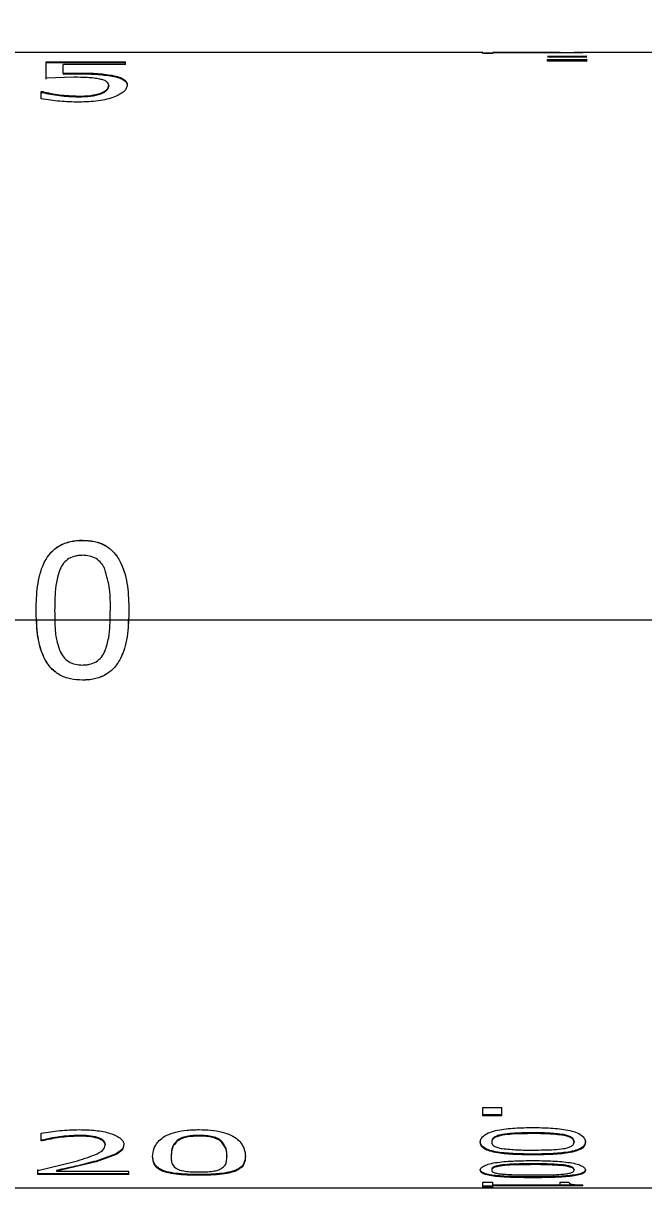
# Model space of a CAD drawing. Header units: millimetres. Extents: x 2 to 278, y 1 to 215.
# Drawn here: x 125.83 to 130.55, y 151.97 to 160.93 of the extents above; entities that cross this region are included whole.
import ezdxf

# ---------------------------------------------------------------- set-up
doc = ezdxf.new("R2010")
doc.units = ezdxf.units.MM
doc.linetypes.add('CENTERX2', pattern=[20.32, 12.7, -2.54, 2.54, -2.54])
doc.styles.add('SLDTEXTSTYLE0', font='TXT', dxfattribs={"width": 0.75})
doc.dimstyles.new('SLDDIMSTYLE0', dxfattribs={"dimtxt": 2.116667, "dimasz": 3.175, "dimexe": 0, "dimexo": 0.0625, "dimgap": 0.529167, "dimtad": 0, "dimtih": 1, "dimtoh": 1, "dimdec": 1, "dimlfac": 2, "dimrnd": 1e-09, "dimzin": 12, "dimdsep": 46, "dimtxsty": 'SLDTEXTSTYLE0', "dimsah": 1, "dimcen": 0, "dimadec": 0, "dimazin": 3, "dimtfac": 1, "dimtdec": 1, "dimtofl": 0, "dimtmove": 0, "dimatfit": 3, "dimfxl": 1, "dimfrac": 2, "dimtolj": 1, "dimtzin": 12, "dimarcsym": 0})
doc.dimstyles.new('SLDDIMSTYLE2', dxfattribs={"dimtxt": 2.116667, "dimasz": 3.175, "dimexe": 0, "dimexo": 0.0625, "dimgap": 0.529167, "dimtad": 0, "dimtih": 1, "dimtoh": 1, "dimdec": 1, "dimlfac": 2, "dimrnd": 1e-09, "dimzin": 12, "dimdsep": 46, "dimtxsty": 'SLDTEXTSTYLE0', "dimsah": 1, "dimcen": 0.09, "dimadec": 0, "dimazin": 3, "dimtfac": 1, "dimtdec": 1, "dimtofl": 0, "dimtmove": 0, "dimatfit": 3, "dimfxl": 1, "dimfrac": 2, "dimtolj": 1, "dimtzin": 12, "dimarcsym": 0})

# ---------------------------------------------------------------- blocks, each defined once
blk = doc.blocks.new('_D_11')
at = {"color": 7, "linetype": 'Continuous', "lineweight": 0}
for p, q in [((85.419, 169.0861), (88.5973, 169.0861)), ((91.1373, 169.0861), (99.4456, 169.0861)), ((101.9856, 169.0861), (167.0986, 169.0861)), ((165.3206, 169.0861), (165.3206, 160.1785)), ((161.442, 156.3861), (160.7982, 156.3861)), ((160.7982, 156.3861), (160.7982, 153.023)), ((169.1992, 156.3861), (169.843, 156.3861)), ((169.843, 156.3861), (169.843, 153.023)), ((160.7982, 153.023), (161.442, 153.023)), ((169.843, 153.023), (169.1992, 153.023)), ((165.3206, 143.6861), (165.3206, 152.5938)), ((85.419, 143.6861), (167.0986, 143.6861))]:
    blk.add_line(p, q, dxfattribs=at)
at = {"color": 7, "linetype": 'Continuous', "lineweight": 18}
for points in [[(165.3206, 169.0861), (164.8126, 165.9111), (165.8286, 165.9111)], [(165.3206, 143.6861), (165.8286, 146.8611), (164.8126, 146.8611)]]:
    blk.add_solid(points, dxfattribs=at)
at = {"color": 7, "linetype": 'Continuous', "lineweight": 18, "char_height": 2.11667, "attachment_point": 1, "style": 'SLDTEXTSTYLE0'}
for s, insert in [('50.8mm', (159.9387, 159.5439)), ('2.00in', (161.442, 155.7515))]:
    blk.add_mtext(s, dxfattribs=dict(at, insert=insert))
blk = doc.blocks.new('_D_12')
at = {"color": 7, "linetype": 'Continuous', "lineweight": 0}
for p, q in [((91.5416, 158.3446), (112.8945, 183.346)), ((112.8945, 183.346), (116.7045, 183.346))]:
    blk.add_line(p, q, dxfattribs=at)
at = {"color": 7, "linetype": 'Continuous', "lineweight": 18}
blk.add_solid([(91.5416, 158.3446), (93.9899, 160.4289), (93.2173, 161.0888)], dxfattribs=at)
at = {"color": 7, "linetype": 'Continuous', "lineweight": 18, "attachment_point": 1, "style": 'SLDTEXTSTYLE0'}
for s, insert, char_height in [('CBORE FOR M6 [1/4-20]', (117.4982, 184.3921), 2.116667), ('MOUNTING CAP SCREW', (117.4982, 181.029), 2.116667), ('2 PLACES', (117.4982, 177.6658), 2.11667)]:
    blk.add_mtext(s, dxfattribs=dict(at, insert=insert, char_height=char_height))

msp = doc.modelspace()

# ---------------------------------------------------------------- linework, layer by layer
at = {"color": 7, "linetype": 'Continuous', "lineweight": 18}
for p, q in [((129.3262, 160.7041), (124.4404, 160.7041)), ((129.3262, 160.6965), (129.3262, 160.7041)), ((129.3262, 160.7016), (129.4033, 160.7016)), ((129.4033, 160.6978), (129.3262, 160.6978)), ((129.4033, 160.6965), (129.3262, 160.6965)), ((129.9146, 160.7041), (129.4033, 160.7041)), ((129.4033, 160.7041), (129.9146, 160.7041)), ((129.4033, 160.7041), (129.4033, 160.7029)), ((129.4033, 160.6965), (129.4033, 160.7029)), ((130.0882, 160.7029), (129.4033, 160.7029)), ((129.8181, 160.6772), (130.1171, 160.6797)), ((129.8181, 160.6709), (130.1171, 160.6733)), ((130.1171, 160.6658), (129.8181, 160.6688)), ((129.8181, 160.6514), (130.1171, 160.6549)), ((129.8181, 160.6399), (129.8181, 160.6514)), ((129.8181, 160.6451), (130.1171, 160.6486)), ((129.9146, 160.7041), (129.9146, 160.7029)), ((133.3323, 160.7041), (130.0241, 160.7041)), ((130.0882, 160.7029), (130.0882, 160.704)), ((130.1171, 160.6359), (130.1171, 160.6549)), ((126.0009, 160.6347), (126.6053, 160.6347)), ((126.0009, 160.5091), (126.0009, 160.6347)), ((126.0009, 160.6284), (126.6053, 160.6284)), ((126.1295, 160.5474), (126.1295, 160.6125)), ((126.6053, 160.6125), (126.1295, 160.6125)), ((126.6053, 160.6125), (126.6053, 160.6347)), ((130.1171, 160.6359), (129.8181, 160.6399)), ((126.2107, 160.5166), (126.0009, 160.5091)), ((126.0009, 160.503), (126.0009, 160.5091)), ((126.1295, 160.5474), (126.1295, 160.5413)), ((126.2432, 160.5489), (126.2432, 160.5428)), ((126.503, 160.5315), (126.503, 160.5254)), ((125.9623, 160.4069), (125.9717, 160.4069)), ((125.9623, 160.3515), (125.9623, 160.4069)), ((125.9623, 160.401), (125.9717, 160.401)), ((125.9717, 160.4069), (125.9717, 160.401)), ((126.2454, 160.3732), (126.2454, 160.3673)), ((126.417, 160.3966), (126.417, 160.3907)), ((126.4767, 160.4554), (126.4767, 160.4494)), ((126.6182, 160.4557), (126.6182, 160.4497)), ((126.2774, 156.994), (126.2774, 156.9931)), ((125.9237, 156.4617), (125.9237, 156.4616)), ((126.0652, 156.4616), (126.0652, 156.4617)), ((126.4896, 156.4628), (126.4896, 156.4629)), ((126.631, 156.4629), (126.631, 156.4628)), ((126.2774, 155.9295), (126.2774, 155.9301)), ((129.3262, 152.6785), (129.4709, 152.6785)), ((129.3262, 152.6158), (129.3262, 152.6785)), ((129.4709, 152.6158), (129.4709, 152.6785)), ((129.4709, 152.6214), (129.3262, 152.6214)), ((129.4709, 152.6158), (129.3262, 152.6158)), ((125.9623, 152.4234), (125.9623, 152.4823)), ((125.9693, 152.4293), (125.9623, 152.4293)), ((125.9693, 152.4234), (125.9623, 152.4234)), ((125.9693, 152.4293), (125.9693, 152.4234)), ((126.2496, 152.4658), (126.2496, 152.4601)), ((126.9928, 152.4224), (126.9928, 152.4165)), ((127.1648, 152.4658), (127.1648, 152.4601)), ((127.3356, 152.4228), (127.3356, 152.417)), ((129.3069, 152.4141), (129.3069, 152.42)), ((129.3937, 152.42), (129.3937, 152.4141)), ((129.476, 152.4725), (129.476, 152.4668)), ((129.7067, 152.485), (129.7067, 152.4792)), ((129.94, 152.4723), (129.94, 152.4665)), ((130.0207, 152.42), (130.0207, 152.4141)), ((130.1075, 152.4141), (130.1075, 152.42)), ((126.5334, 152.3266), (126.3815, 152.271)), ((126.5334, 152.3206), (126.3815, 152.265)), ((126.451, 152.3982), (126.451, 152.3923)), ((126.5334, 152.3266), (126.5334, 152.3206)), ((126.5925, 152.3998), (126.5925, 152.394)), ((129.7076, 152.3177), (129.7076, 152.3236)), ((125.9366, 152.1999), (126.2191, 152.2674)), ((126.3815, 152.265), (126.0802, 152.1937)), ((126.3815, 152.271), (126.3815, 152.265)), ((126.8111, 152.3045), (126.8111, 152.3105)), ((126.9526, 152.3105), (126.9526, 152.3045)), ((127.377, 152.3109), (127.377, 152.3049)), ((127.5184, 152.3049), (127.5184, 152.3109)), ((129.476, 152.2411), (129.476, 152.235)), ((129.7067, 152.2493), (129.7067, 152.2433)), ((129.94, 152.241), (129.94, 152.2349)), ((125.9366, 152.1995), (125.9366, 152.206)), ((125.9366, 152.1675), (125.9366, 152.1999)), ((126.631, 152.1737), (125.9366, 152.1737)), ((126.631, 152.1675), (125.9366, 152.1675)), ((126.0802, 152.1998), (126.0802, 152.1937)), ((126.0802, 152.1937), (126.631, 152.1937)), ((126.631, 152.1675), (126.631, 152.1937)), ((127.1648, 152.1621), (127.1648, 152.1683)), ((129.3069, 152.2012), (129.3069, 152.2074)), ((129.3937, 152.2074), (129.3937, 152.2012)), ((129.7076, 152.1438), (129.7076, 152.15)), ((130.0207, 152.2074), (130.0207, 152.2012)), ((130.1075, 152.2012), (130.1075, 152.2074)), ((124.2462, 152.0681), (133.3323, 152.0681)), ((129.3262, 152.1094), (129.4033, 152.1094)), ((129.3262, 152.0724), (129.3262, 152.1094)), ((129.4033, 152.0787), (129.3262, 152.0787)), ((129.4033, 152.0724), (129.3262, 152.0724)), ((129.4033, 152.0908), (129.4033, 152.1094)), ((129.4033, 152.0908), (129.9146, 152.0908)), ((130.0882, 152.0884), (129.4033, 152.0884)), ((129.4033, 152.082), (129.4033, 152.0884)), ((129.4033, 152.0724), (129.4033, 152.082)), ((130.0882, 152.082), (129.4033, 152.082)), ((129.9146, 152.1094), (129.9821, 152.1094)), ((129.9146, 152.0908), (129.9146, 152.1094)), ((130.0882, 152.082), (130.0882, 152.089))]:
    msp.add_line(p, q, dxfattribs=at)
at = {"color": 7, "linetype": 'CENTERX2', "lineweight": 18}
msp.add_line((151.124, 156.3861), (53.7628, 156.3861), dxfattribs=at)
at = {"color": 7, "linetype": 'Continuous', "lineweight": 18}
for points, knots in [([(130.003, 160.704), (130.0078, 160.7041), (130.0172, 160.7041), (130.0377, 160.7041), (130.0621, 160.7041), (130.0795, 160.7041), (130.0882, 160.704)], [0, 0, 0, 0, 0.255248, 0.499878, 0.749676, 1, 1, 1, 1]), ([(126.1295, 160.5474), (126.1484, 160.5478), (126.1862, 160.5487), (126.2242, 160.5488), (126.2432, 160.5489)], [0, 0, 0, 0, 0.499995, 1, 1, 1, 1]), ([(126.1295, 160.5413), (126.1484, 160.5417), (126.1862, 160.5426), (126.2242, 160.5427), (126.2432, 160.5428)], [0, 0, 0, 0, 0.499993, 1, 1, 1, 1]), ([(126.409, 160.5025), (126.3943, 160.5052), (126.3648, 160.5107), (126.297, 160.5156), (126.2452, 160.5162), (126.2107, 160.5166)], [0, 0, 0, 0, 0.249715, 0.499736, 1, 1, 1, 1]), ([(126.2432, 160.5489), (126.2891, 160.5488), (126.3807, 160.5485), (126.4623, 160.5372), (126.503, 160.5315)], [0, 0, 0, 0, 0.501299, 1, 1, 1, 1]), ([(126.2432, 160.5428), (126.2891, 160.5426), (126.3806, 160.5424), (126.4623, 160.5311), (126.503, 160.5254)], [0, 0, 0, 0, 0.50135, 1, 1, 1, 1]), ([(126.4767, 160.4554), (126.4745, 160.4647), (126.4713, 160.4788), (126.4418, 160.4943), (126.4199, 160.4998), (126.409, 160.5025)], [0, 0, 0, 0, 0.4991247, 0.7496402, 1, 1, 1, 1]), ([(126.503, 160.5315), (126.5215, 160.5273), (126.5584, 160.5188), (126.5963, 160.5006), (126.6118, 160.4827), (126.6176, 160.4675), (126.618, 160.4596), (126.6182, 160.4557)], [0, 0, 0, 0, 0.249801, 0.499609, 0.749505, 0.874729, 1, 1, 1, 1]), ([(126.503, 160.5254), (126.5215, 160.5212), (126.5584, 160.5127), (126.5963, 160.4945), (126.6118, 160.4766), (126.6176, 160.4615), (126.618, 160.4536), (126.6182, 160.4497)], [0, 0, 0, 0, 0.249918, 0.499746, 0.749586, 0.874771, 1, 1, 1, 1]), ([(125.9717, 160.4069), (126.0142, 160.3977), (126.0991, 160.3795), (126.1967, 160.3753), (126.2454, 160.3732)], [0, 0, 0, 0, 0.500486, 1, 1, 1, 1]), ([(125.9717, 160.401), (126.0142, 160.3918), (126.0991, 160.3736), (126.1967, 160.3694), (126.2454, 160.3673)], [0, 0, 0, 0, 0.500426, 1, 1, 1, 1]), ([(126.2454, 160.3732), (126.2768, 160.3741), (126.3238, 160.3754), (126.3741, 160.384), (126.3999, 160.3906), (126.4113, 160.3946), (126.417, 160.3966)], [0, 0, 0, 0, 0.499447, 0.749427, 0.8746869, 1, 1, 1, 1]), ([(126.2454, 160.3673), (126.2768, 160.3682), (126.3238, 160.3695), (126.3741, 160.3781), (126.3999, 160.3848), (126.4113, 160.3887), (126.417, 160.3907)], [0, 0, 0, 0, 0.4995405, 0.7495134, 0.8747409, 1, 1, 1, 1]), ([(126.417, 160.3966), (126.4269, 160.4008), (126.4467, 160.4093), (126.4718, 160.4295), (126.4747, 160.445), (126.4767, 160.4554)], [0, 0, 0, 0, 0.250172, 0.500472, 1, 1, 1, 1]), ([(126.417, 160.3907), (126.4269, 160.3949), (126.4467, 160.4034), (126.4718, 160.4235), (126.4747, 160.439), (126.4767, 160.4494)], [0, 0, 0, 0, 0.250257, 0.500566, 1, 1, 1, 1]), ([(126.6182, 160.4557), (126.6141, 160.44), (126.606, 160.4087), (126.5501, 160.3808), (126.5221, 160.3669)], [0, 0, 0, 0, 0.500453, 1, 1, 1, 1]), ([(126.2502, 160.3273), (126.201, 160.3284), (126.1019, 160.3305), (126.009, 160.3445), (125.9623, 160.3515)], [0, 0, 0, 0, 0.497226, 1, 1, 1, 1]), ([(126.5221, 160.3669), (126.5033, 160.3606), (126.4656, 160.348), (126.3746, 160.3309), (126.3, 160.3287), (126.2502, 160.3273)], [0, 0, 0, 0, 0.250276, 0.500633, 1, 1, 1, 1]), ([(125.9237, 156.4617), (125.9255, 156.5225), (125.929, 156.6438), (125.9651, 156.7934), (126.0282, 156.8979), (126.0994, 156.9571), (126.1717, 156.9832), (126.2317, 156.9929), (126.2622, 156.9937), (126.2774, 156.994)], [0, 0, 0, 0, 0.250459, 0.50023, 0.625184, 0.749909, 0.874716, 0.937346, 1, 1, 1, 1]), ([(125.9237, 156.4616), (125.9255, 156.5223), (125.929, 156.6434), (125.9651, 156.7928), (126.0282, 156.8972), (126.0994, 156.9563), (126.1717, 156.9823), (126.2317, 156.992), (126.2622, 156.9928), (126.2774, 156.9931)], [0, 0, 0, 0, 0.2503274, 0.4999923, 0.6249319, 0.7496993, 0.8746007, 0.9372875, 1, 1, 1, 1]), ([(126.2774, 156.994), (126.3078, 156.9925), (126.3685, 156.9895), (126.4538, 156.9578), (126.525, 156.8994), (126.5887, 156.7952), (126.6257, 156.6447), (126.6293, 156.5236), (126.631, 156.4629)], [0, 0, 0, 0, 0.125108, 0.249996, 0.368839, 0.499677, 0.749515, 1, 1, 1, 1]), ([(126.2774, 156.9931), (126.3078, 156.9916), (126.3685, 156.9886), (126.4538, 156.957), (126.525, 156.8986), (126.5887, 156.7946), (126.6257, 156.6443), (126.6293, 156.5234), (126.631, 156.4628)], [0, 0, 0, 0, 0.125223, 0.250206, 0.369104, 0.499915, 0.749647, 1, 1, 1, 1]), ([(126.2774, 156.8792), (126.2683, 156.879), (126.2503, 156.8785), (126.2146, 156.8731), (126.172, 156.8567), (126.1305, 156.8202), (126.1138, 156.7883), (126.1054, 156.7723)], [0, 0, 0, 0, 0.125362, 0.250643, 0.500339, 0.749896, 1, 1, 1, 1]), ([(126.4482, 156.7735), (126.4442, 156.7815), (126.4363, 156.7975), (126.4159, 156.8268), (126.3822, 156.8573), (126.3311, 156.8769), (126.2953, 156.8784), (126.2774, 156.8792)], [0, 0, 0, 0, 0.125334, 0.250583, 0.500113, 0.749751, 1, 1, 1, 1]), ([(126.1054, 156.7723), (126.0949, 156.7397), (126.0742, 156.6751), (126.0675, 156.5698), (126.066, 156.499), (126.0652, 156.4617)], [0, 0, 0, 0, 0.325118, 0.645265, 1, 1, 1, 1]), ([(126.4896, 156.4629), (126.49, 156.5159), (126.4907, 156.6215), (126.4623, 156.7229), (126.4482, 156.7735)], [0, 0, 0, 0, 0.501161, 1, 1, 1, 1]), ([(126.2774, 155.9295), (126.247, 155.931), (126.1862, 155.9341), (126.0993, 155.966), (126.0279, 156.0249), (125.9651, 156.13), (125.9289, 156.2797), (125.9254, 156.401), (125.9237, 156.4617)], [0, 0, 0, 0, 0.125107, 0.249982, 0.374728, 0.499704, 0.749513, 1, 1, 1, 1]), ([(126.0652, 156.4617), (126.0656, 156.4271), (126.0666, 156.3572), (126.0719, 156.2526), (126.0938, 156.1866), (126.1046, 156.1542)], [0, 0, 0, 0, 0.333816, 0.673041, 1, 1, 1, 1]), ([(126.631, 156.4629), (126.6293, 156.4022), (126.6259, 156.2808), (126.5901, 156.1294), (126.526, 156.0249), (126.4544, 155.9661), (126.3831, 155.9401), (126.323, 155.9306), (126.2926, 155.9299), (126.2774, 155.9295)], [0, 0, 0, 0, 0.250434, 0.500188, 0.629668, 0.749901, 0.874732, 0.937353, 1, 1, 1, 1]), ([(126.4488, 156.152), (126.4595, 156.1846), (126.4807, 156.2491), (126.4875, 156.3547), (126.4889, 156.4255), (126.4896, 156.4629)], [0, 0, 0, 0, 0.325852, 0.643345, 1, 1, 1, 1]), ([(126.2774, 155.9301), (126.247, 155.9317), (126.1862, 155.9348), (126.0993, 155.9666), (126.0279, 156.0254), (125.9653, 156.1303), (125.9334, 156.2549), (125.9298, 156.3508), (125.9285, 156.3863)], [0, 0, 0, 0, 0.139734, 0.279185, 0.418436, 0.557879, 0.836517, 1, 1, 1, 1]), ([(126.6262, 156.3863), (126.6249, 156.3512), (126.6214, 156.2555), (126.5899, 156.1298), (126.526, 156.0253), (126.4544, 155.9669), (126.3687, 155.9347), (126.3078, 155.9317), (126.2774, 155.9301)], [0, 0, 0, 0, 0.162074, 0.44117, 0.585922, 0.720374, 0.860036, 1, 1, 1, 1]), ([(126.1046, 156.1542), (126.1127, 156.1378), (126.129, 156.105), (126.1704, 156.0673), (126.2225, 156.0471), (126.2591, 156.0455), (126.2774, 156.0447)], [0, 0, 0, 0, 0.250221, 0.499886, 0.749549, 1, 1, 1, 1]), ([(126.2774, 156.0447), (126.2864, 156.045), (126.3044, 156.0454), (126.3401, 156.0509), (126.3828, 156.0671), (126.4243, 156.1037), (126.4406, 156.1359), (126.4488, 156.152)], [0, 0, 0, 0, 0.125385, 0.250691, 0.500473, 0.749989, 1, 1, 1, 1]), ([(125.9623, 152.4823), (126.0092, 152.4899), (126.103, 152.5052), (126.203, 152.5082), (126.2531, 152.5097)], [0, 0, 0, 0, 0.500012, 1, 1, 1, 1]), ([(126.2531, 152.5097), (126.2946, 152.5087), (126.3776, 152.5069), (126.4754, 152.488), (126.5363, 152.4639), (126.5704, 152.4421), (126.5858, 152.422), (126.5917, 152.4059), (126.5922, 152.3979), (126.5925, 152.394)], [0, 0, 0, 0, 0.250219, 0.499406, 0.6245, 0.74953, 0.874632, 0.937305, 1, 1, 1, 1]), ([(126.8111, 152.3045), (126.8129, 152.325), (126.8164, 152.366), (126.8525, 152.4244), (126.9156, 152.4677), (126.9868, 152.4933), (127.0591, 152.5048), (127.1191, 152.5092), (127.1496, 152.5095), (127.1648, 152.5097)], [0, 0, 0, 0, 0.250459, 0.50023, 0.625184, 0.749909, 0.874716, 0.937346, 1, 1, 1, 1]), ([(127.1648, 152.5097), (127.1951, 152.509), (127.2559, 152.5076), (127.3412, 152.4936), (127.4124, 152.4684), (127.4761, 152.4251), (127.5131, 152.3664), (127.5167, 152.3254), (127.5184, 152.3049)], [0, 0, 0, 0, 0.125108, 0.249996, 0.368839, 0.499677, 0.749515, 1, 1, 1, 1]), ([(129.3069, 152.4141), (129.3081, 152.4232), (129.3104, 152.4412), (129.3341, 152.4679), (129.3781, 152.4908), (129.4568, 152.5117), (129.5702, 152.5239), (129.6612, 152.525), (129.7067, 152.5256)], [0, 0, 0, 0, 0.125111, 0.249993, 0.36919, 0.499633, 0.749486, 1, 1, 1, 1]), ([(129.7067, 152.5256), (129.7523, 152.525), (129.8433, 152.5238), (129.9559, 152.5117), (130.0348, 152.4911), (130.0795, 152.4683), (130.0993, 152.4458), (130.1066, 152.4276), (130.1072, 152.4186), (130.1075, 152.4141)], [0, 0, 0, 0, 0.250468, 0.500246, 0.625197, 0.749918, 0.874721, 0.937349, 1, 1, 1, 1]), ([(126.2496, 152.4658), (126.1998, 152.4637), (126.1, 152.4594), (126.0129, 152.4393), (125.9693, 152.4293)], [0, 0, 0, 0, 0.499807, 1, 1, 1, 1]), ([(126.2496, 152.4601), (126.1998, 152.4579), (126.1, 152.4536), (126.0129, 152.4335), (125.9693, 152.4234)], [0, 0, 0, 0, 0.499748, 1, 1, 1, 1]), ([(126.451, 152.3982), (126.4488, 152.4078), (126.4454, 152.4223), (126.4192, 152.4395), (126.3829, 152.4534), (126.3243, 152.4643), (126.2746, 152.4653), (126.2496, 152.4658)], [0, 0, 0, 0, 0.249218, 0.374427, 0.499713, 0.749282, 1, 1, 1, 1]), ([(126.451, 152.3923), (126.4488, 152.4019), (126.4454, 152.4164), (126.4192, 152.4337), (126.3829, 152.4477), (126.3243, 152.4585), (126.2746, 152.4595), (126.2496, 152.4601)], [0, 0, 0, 0, 0.249411, 0.37465, 0.499967, 0.749439, 1, 1, 1, 1]), ([(126.9928, 152.4224), (126.9823, 152.4097), (126.9616, 152.3847), (126.9549, 152.3465), (126.9534, 152.3229), (126.9526, 152.3105)], [0, 0, 0, 0, 0.325159, 0.645301, 1, 1, 1, 1]), ([(126.9928, 152.4165), (126.9823, 152.4039), (126.9616, 152.3788), (126.9549, 152.3406), (126.9534, 152.3169), (126.9526, 152.3045)], [0, 0, 0, 0, 0.325118, 0.645265, 1, 1, 1, 1]), ([(127.1648, 152.4658), (127.1557, 152.4657), (127.1377, 152.4655), (127.102, 152.4633), (127.0594, 152.4564), (127.0179, 152.4414), (127.0012, 152.4287), (126.9928, 152.4224)], [0, 0, 0, 0, 0.1254224, 0.2507602, 0.5005268, 0.7500438, 1, 1, 1, 1]), ([(127.1648, 152.4601), (127.1557, 152.46), (127.1377, 152.4598), (127.102, 152.4575), (127.0594, 152.4506), (127.0179, 152.4356), (127.0012, 152.4229), (126.9928, 152.4165)], [0, 0, 0, 0, 0.125362, 0.250643, 0.500339, 0.749896, 1, 1, 1, 1]), ([(127.3356, 152.4228), (127.3316, 152.426), (127.3236, 152.4324), (127.3033, 152.4442), (127.2696, 152.4567), (127.2185, 152.4648), (127.1827, 152.4655), (127.1648, 152.4658)], [0, 0, 0, 0, 0.1252506, 0.2504352, 0.499924, 0.7496336, 1, 1, 1, 1]), ([(127.3356, 152.417), (127.3316, 152.4202), (127.3236, 152.4265), (127.3033, 152.4384), (127.2696, 152.4509), (127.2185, 152.4591), (127.1827, 152.4597), (127.1648, 152.4601)], [0, 0, 0, 0, 0.125334, 0.250583, 0.500113, 0.749751, 1, 1, 1, 1]), ([(127.377, 152.3109), (127.3774, 152.3287), (127.3781, 152.3641), (127.3497, 152.4033), (127.3356, 152.4228)], [0, 0, 0, 0, 0.501143, 1, 1, 1, 1]), ([(127.377, 152.3049), (127.3774, 152.3227), (127.3781, 152.3581), (127.3497, 152.3974), (127.3356, 152.417)], [0, 0, 0, 0, 0.501161, 1, 1, 1, 1]), ([(129.7076, 152.3236), (129.662, 152.3241), (129.571, 152.3249), (129.4575, 152.3339), (129.3787, 152.3506), (129.3347, 152.3697), (129.3103, 152.3934), (129.308, 152.4111), (129.3069, 152.42)], [0, 0, 0, 0, 0.250623, 0.500537, 0.630057, 0.750262, 0.875018, 1, 1, 1, 1]), ([(129.7076, 152.3177), (129.662, 152.3181), (129.571, 152.319), (129.4574, 152.328), (129.3788, 152.3447), (129.3345, 152.3638), (129.3149, 152.3836), (129.3078, 152.4008), (129.3072, 152.4097), (129.3069, 152.4141)], [0, 0, 0, 0, 0.250444, 0.500204, 0.629673, 0.74991, 0.874737, 0.937355, 1, 1, 1, 1]), ([(129.476, 152.4725), (129.4637, 152.47), (129.439, 152.4649), (129.4107, 152.452), (129.3955, 152.4362), (129.3943, 152.4254), (129.3937, 152.42)], [0, 0, 0, 0, 0.2503744, 0.5000837, 0.749673, 1, 1, 1, 1]), ([(129.476, 152.4668), (129.4637, 152.4642), (129.439, 152.4591), (129.4107, 152.4462), (129.3955, 152.4304), (129.3943, 152.4196), (129.3937, 152.4141)], [0, 0, 0, 0, 0.250222, 0.499889, 0.749552, 1, 1, 1, 1]), ([(129.3937, 152.4141), (129.3943, 152.4089), (129.3956, 152.3983), (129.4106, 152.3838), (129.438, 152.3722), (129.4622, 152.3677), (129.4743, 152.3655)], [0, 0, 0, 0, 0.25041, 0.500285, 0.749896, 1, 1, 1, 1]), ([(129.7067, 152.485), (129.6791, 152.4848), (129.6267, 152.4844), (129.5483, 152.4826), (129.5003, 152.4759), (129.476, 152.4725)], [0, 0, 0, 0, 0.3543865, 0.6730634, 1, 1, 1, 1]), ([(129.7067, 152.4792), (129.6791, 152.4791), (129.6267, 152.4787), (129.5483, 152.4769), (129.5003, 152.4702), (129.476, 152.4668)], [0, 0, 0, 0, 0.354373, 0.673041, 1, 1, 1, 1]), ([(129.94, 152.4723), (129.9019, 152.4765), (129.8255, 152.4851), (129.7464, 152.485), (129.7067, 152.485)], [0, 0, 0, 0, 0.498884, 1, 1, 1, 1]), ([(129.94, 152.4665), (129.9019, 152.4708), (129.8255, 152.4794), (129.7464, 152.4793), (129.7067, 152.4792)], [0, 0, 0, 0, 0.4989002, 1, 1, 1, 1]), ([(130.1075, 152.42), (130.1063, 152.4112), (130.104, 152.3935), (130.0801, 152.3699), (130.0358, 152.3509), (129.9572, 152.3343), (129.844, 152.325), (129.7531, 152.3241), (129.7076, 152.3236)], [0, 0, 0, 0, 0.124989, 0.249779, 0.368795, 0.499427, 0.749366, 1, 1, 1, 1]), ([(130.1075, 152.4141), (130.1063, 152.4053), (130.104, 152.3876), (130.0801, 152.364), (130.0358, 152.3449), (129.9572, 152.3283), (129.844, 152.319), (129.7531, 152.3181), (129.7076, 152.3177)], [0, 0, 0, 0, 0.125105, 0.249989, 0.369027, 0.499664, 0.749497, 1, 1, 1, 1]), ([(130.0207, 152.42), (130.02, 152.4253), (130.0187, 152.436), (130.0036, 152.4516), (129.976, 152.4643), (129.952, 152.4696), (129.94, 152.4723)], [0, 0, 0, 0, 0.250264, 0.500007, 0.749672, 1, 1, 1, 1]), ([(130.0207, 152.4141), (130.02, 152.4195), (130.0187, 152.4302), (130.0036, 152.4458), (129.976, 152.4585), (129.952, 152.4638), (129.94, 152.4665)], [0, 0, 0, 0, 0.250382, 0.500195, 0.749819, 1, 1, 1, 1]), ([(129.9409, 152.3656), (129.9529, 152.3679), (129.9767, 152.3725), (130.0039, 152.384), (130.0189, 152.3984), (130.0201, 152.4089), (130.0207, 152.4141)], [0, 0, 0, 0, 0.2502187, 0.4999452, 0.7496424, 1, 1, 1, 1]), ([(126.2191, 152.2674), (126.2721, 152.2835), (126.3514, 152.3076), (126.4389, 152.3505), (126.447, 152.3784), (126.451, 152.3923)], [0, 0, 0, 0, 0.501084, 0.750872, 1, 1, 1, 1]), ([(126.5925, 152.3998), (126.5903, 152.3863), (126.5858, 152.3591), (126.5509, 152.3374), (126.5334, 152.3266)], [0, 0, 0, 0, 0.500025, 1, 1, 1, 1]), ([(126.5925, 152.394), (126.5903, 152.3804), (126.5858, 152.3532), (126.5509, 152.3315), (126.5334, 152.3206)], [0, 0, 0, 0, 0.500083, 1, 1, 1, 1]), ([(129.4743, 152.3655), (129.5124, 152.3617), (129.5888, 152.3542), (129.668, 152.3543), (129.7076, 152.3544)], [0, 0, 0, 0, 0.499059, 1, 1, 1, 1]), ([(129.7076, 152.3544), (129.736, 152.3546), (129.7893, 152.355), (129.8686, 152.3568), (129.9167, 152.3627), (129.9409, 152.3656)], [0, 0, 0, 0, 0.360082, 0.676793, 1, 1, 1, 1]), ([(126.3815, 152.271), (126.3327, 152.2578), (126.2754, 152.2422), (126.199, 152.225), (126.1482, 152.2137), (126.1059, 152.2051), (126.0802, 152.1998)], [0, 0, 0, 0, 0.49995, 0.586839, 0.749974, 1, 1, 1, 1]), ([(127.1648, 152.1683), (127.1344, 152.1686), (127.0736, 152.1692), (126.9867, 152.176), (126.9153, 152.189), (126.8525, 152.2139), (126.8163, 152.2533), (126.8128, 152.2914), (126.8111, 152.3105)], [0, 0, 0, 0, 0.1252223, 0.2501919, 0.374981, 0.499943, 0.7496445, 1, 1, 1, 1]), ([(127.1648, 152.1621), (127.1344, 152.1624), (127.0736, 152.163), (126.9867, 152.1698), (126.9153, 152.1828), (126.8524, 152.2078), (126.8163, 152.2472), (126.8128, 152.2854), (126.8111, 152.3045)], [0, 0, 0, 0, 0.125107, 0.249982, 0.374728, 0.499704, 0.749513, 1, 1, 1, 1]), ([(126.9526, 152.3045), (126.953, 152.2934), (126.954, 152.2711), (126.9593, 152.2406), (126.9812, 152.2231), (126.992, 152.2146)], [0, 0, 0, 0, 0.333816, 0.6730405, 1, 1, 1, 1]), ([(127.5184, 152.3109), (127.5167, 152.2918), (127.5133, 152.2536), (127.4775, 152.2138), (127.4134, 152.1889), (127.3418, 152.176), (127.2561, 152.1692), (127.1952, 152.1686), (127.1648, 152.1683)], [0, 0, 0, 0, 0.25035, 0.500044, 0.629545, 0.749833, 0.874781, 1, 1, 1, 1]), ([(127.5184, 152.3049), (127.5167, 152.2858), (127.5133, 152.2475), (127.4775, 152.2077), (127.4134, 152.1828), (127.3418, 152.1698), (127.2705, 152.1643), (127.2104, 152.1623), (127.18, 152.1621), (127.1648, 152.1621)], [0, 0, 0, 0, 0.250434, 0.500188, 0.629668, 0.749901, 0.874732, 0.937353, 1, 1, 1, 1]), ([(127.3362, 152.214), (127.3469, 152.2226), (127.3681, 152.2397), (127.3749, 152.2703), (127.3763, 152.293), (127.377, 152.3049)], [0, 0, 0, 0, 0.325852, 0.643345, 1, 1, 1, 1]), ([(129.3069, 152.2012), (129.3081, 152.2069), (129.3104, 152.2184), (129.3341, 152.2357), (129.3781, 152.2509), (129.4568, 152.265), (129.5702, 152.2732), (129.6612, 152.274), (129.7067, 152.2744)], [0, 0, 0, 0, 0.125111, 0.249993, 0.36919, 0.499633, 0.749486, 1, 1, 1, 1]), ([(129.476, 152.2411), (129.4637, 152.2395), (129.439, 152.2361), (129.4107, 152.2278), (129.3955, 152.2176), (129.3943, 152.2108), (129.3937, 152.2074)], [0, 0, 0, 0, 0.250374, 0.500084, 0.749673, 1, 1, 1, 1]), ([(129.476, 152.235), (129.4637, 152.2333), (129.439, 152.23), (129.4107, 152.2216), (129.3955, 152.2115), (129.3943, 152.2046), (129.3937, 152.2012)], [0, 0, 0, 0, 0.250222, 0.499889, 0.749552, 1, 1, 1, 1]), ([(129.7067, 152.2493), (129.6791, 152.2492), (129.6267, 152.249), (129.5483, 152.2478), (129.5003, 152.2434), (129.476, 152.2411)], [0, 0, 0, 0, 0.354386, 0.673063, 1, 1, 1, 1]), ([(129.7067, 152.2433), (129.6791, 152.2431), (129.6267, 152.2429), (129.5483, 152.2417), (129.5003, 152.2373), (129.476, 152.235)], [0, 0, 0, 0, 0.354373, 0.673041, 1, 1, 1, 1]), ([(129.7067, 152.2744), (129.7523, 152.274), (129.8433, 152.2732), (129.9559, 152.265), (130.0348, 152.2511), (130.0795, 152.236), (130.0993, 152.2213), (130.1066, 152.2097), (130.1072, 152.204), (130.1075, 152.2012)], [0, 0, 0, 0, 0.250468, 0.500246, 0.625197, 0.749918, 0.874721, 0.937349, 1, 1, 1, 1]), ([(129.94, 152.241), (129.9019, 152.2438), (129.8255, 152.2494), (129.7464, 152.2494), (129.7067, 152.2493)], [0, 0, 0, 0, 0.498884, 1, 1, 1, 1]), ([(129.94, 152.2349), (129.9019, 152.2377), (129.8255, 152.2433), (129.7464, 152.2433), (129.7067, 152.2433)], [0, 0, 0, 0, 0.4989, 1, 1, 1, 1]), ([(130.0207, 152.2074), (130.02, 152.2107), (130.0187, 152.2175), (130.0036, 152.2275), (129.976, 152.2357), (129.952, 152.2392), (129.94, 152.241)], [0, 0, 0, 0, 0.250264, 0.500007, 0.749672, 1, 1, 1, 1]), ([(130.0207, 152.2012), (130.02, 152.2046), (130.0187, 152.2113), (130.0036, 152.2214), (129.976, 152.2296), (129.952, 152.2331), (129.94, 152.2349)], [0, 0, 0, 0, 0.250382, 0.500195, 0.749819, 1, 1, 1, 1]), ([(126.992, 152.2146), (127.0001, 152.2104), (127.0163, 152.202), (127.0578, 152.1929), (127.1099, 152.1881), (127.1465, 152.1878), (127.1648, 152.1876)], [0, 0, 0, 0, 0.250221, 0.499886, 0.749549, 1, 1, 1, 1]), ([(127.1648, 152.1876), (127.1738, 152.1876), (127.1918, 152.1877), (127.2275, 152.189), (127.2702, 152.1929), (127.3117, 152.2017), (127.328, 152.2099), (127.3362, 152.214)], [0, 0, 0, 0, 0.125385, 0.250691, 0.500473, 0.749989, 1, 1, 1, 1]), ([(129.7076, 152.15), (129.662, 152.1503), (129.571, 152.1508), (129.4575, 152.1558), (129.3787, 152.1653), (129.3347, 152.1766), (129.3103, 152.1908), (129.308, 152.2018), (129.3069, 152.2074)], [0, 0, 0, 0, 0.250623, 0.500537, 0.630057, 0.750262, 0.875018, 1, 1, 1, 1]), ([(129.7076, 152.1438), (129.662, 152.144), (129.571, 152.1445), (129.4574, 152.1496), (129.3788, 152.1591), (129.3345, 152.1703), (129.3149, 152.1823), (129.3078, 152.1929), (129.3072, 152.1984), (129.3069, 152.2012)], [0, 0, 0, 0, 0.250444, 0.500204, 0.629673, 0.74991, 0.874737, 0.937355, 1, 1, 1, 1]), ([(129.3937, 152.2012), (129.3943, 152.1979), (129.3956, 152.1913), (129.4106, 152.1824), (129.438, 152.1754), (129.4622, 152.1727), (129.4743, 152.1714)], [0, 0, 0, 0, 0.25041, 0.500285, 0.749896, 1, 1, 1, 1]), ([(129.4743, 152.1714), (129.5124, 152.1692), (129.5888, 152.1647), (129.668, 152.1648), (129.7076, 152.1649)], [0, 0, 0, 0, 0.499059, 1, 1, 1, 1]), ([(130.1075, 152.2074), (130.1063, 152.2019), (130.104, 152.1909), (130.0801, 152.1766), (130.0358, 152.1655), (129.9572, 152.156), (129.844, 152.1508), (129.7531, 152.1503), (129.7076, 152.15)], [0, 0, 0, 0, 0.124989, 0.249779, 0.368795, 0.499427, 0.749366, 1, 1, 1, 1]), ([(130.1075, 152.2012), (130.1063, 152.1957), (130.104, 152.1847), (130.0801, 152.1704), (130.0358, 152.1593), (129.9572, 152.1498), (129.844, 152.1445), (129.7531, 152.144), (129.7076, 152.1438)], [0, 0, 0, 0, 0.125105, 0.249989, 0.369027, 0.499664, 0.749497, 1, 1, 1, 1]), ([(129.7076, 152.1649), (129.736, 152.165), (129.7893, 152.1652), (129.8686, 152.1662), (129.9167, 152.1697), (129.9409, 152.1715)], [0, 0, 0, 0, 0.360082, 0.676793, 1, 1, 1, 1]), ([(129.9409, 152.1715), (129.9529, 152.1729), (129.9767, 152.1756), (130.0039, 152.1825), (130.0189, 152.1914), (130.0201, 152.1979), (130.0207, 152.2012)], [0, 0, 0, 0, 0.2502187, 0.4999452, 0.7496424, 1, 1, 1, 1]), ([(129.9821, 152.1094), (129.9826, 152.1066), (129.9837, 152.101), (129.9966, 152.0966), (130.003, 152.0943)], [0, 0, 0, 0, 0.498035, 1, 1, 1, 1]), ([(130.003, 152.0943), (130.0078, 152.0935), (130.0172, 152.0919), (130.0377, 152.0902), (130.0621, 152.0892), (130.0795, 152.0891), (130.0882, 152.089)], [0, 0, 0, 0, 0.255248, 0.499878, 0.749676, 1, 1, 1, 1])]:
    msp.add_open_spline(points, degree=3, knots=knots, dxfattribs=at)

# ---------------------------------------------------------------- dimensions: what is measured, and where the dimension line sits
dim = msp.add_diameter_dim_2p(p1=(88.193, 154.4237), p2=(91.5416, 158.3446), text='CBORE FOR M6 [1/4-20]\\PMOUNTING CAP SCREW\\P2 PLACES', dimstyle='SLDDIMSTYLE0', override={"dimpost": '<>'}, dxfattribs=at)
dim.commit()
dim.dimension.update_dxf_attribs({"geometry": '_D_12', "text_midpoint": (133.8103, 183.346), "dimtype": 163})
dim = msp.add_linear_dim(base=(165.3206, 169.0861), p1=(84.149, 143.6861), p2=(84.149, 169.0861), angle=90, dimstyle='SLDDIMSTYLE2', dxfattribs=at)
dim.commit()
dim.dimension.update_dxf_attribs({"geometry": '_D_11', "text_midpoint": (165.3206, 156.3861), "dimtype": 160})

doc.saveas('drawing.dxf')
